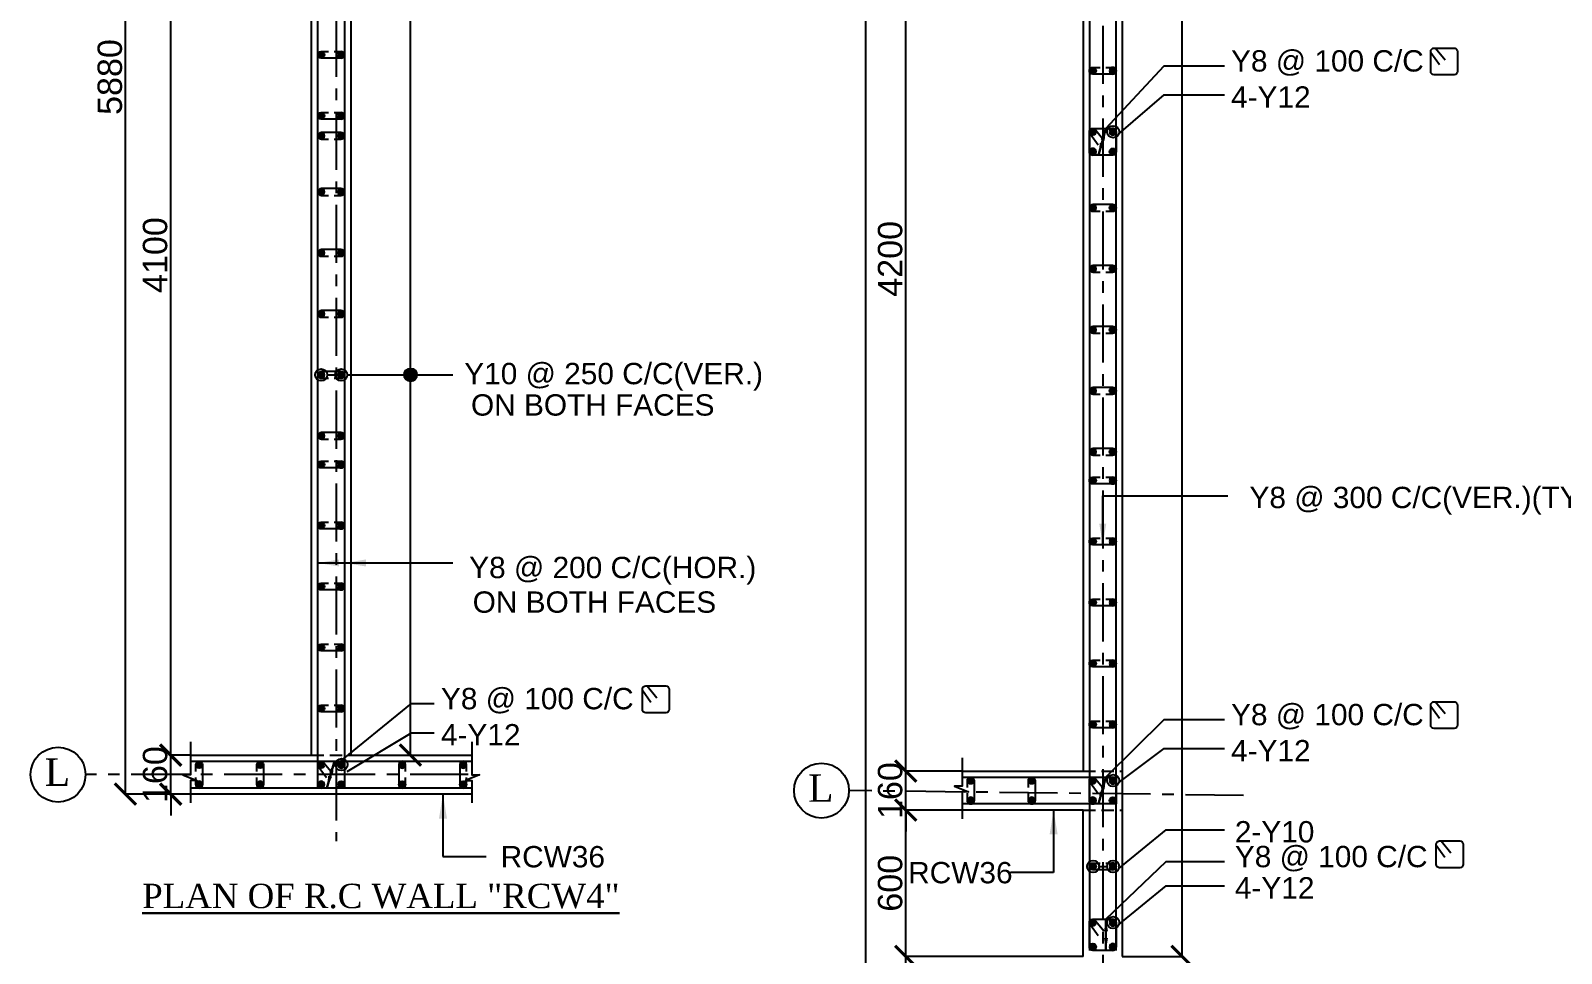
# Model space of a CAD drawing. Header units: inches. Extents: x 264820 to 395319, y -248151 to -162151.
# Drawn here: x 278285 to 303384, y -192159 to -177026 of the extents above; entities that cross this region are included whole.
import ezdxf
from ezdxf.enums import TextEntityAlignment as Align

# ---------------------------------------------------------------- set-up
doc = ezdxf.new("R2010")
doc.units = ezdxf.units.IN
doc.header["$MEASUREMENT"] = 0
doc.linetypes.add('CENTER', pattern=[50.8, 31.75, -6.35, 6.35, -6.35])
doc.linetypes.add('Hidden', pattern=[3, 2, -1])
for name, color, linetype in [('1', 8, 'Continuous'), ('5', 2, 'Continuous'), ('ARROW', 5, 'Continuous'), ('DIM', 251, 'Continuous'), ('GIRD CIR', 1, 'Continuous'), ('GIRD TEXT', 4, 'Continuous'), ('GRID', 8, 'CENTER'), ('LINKS', 3, 'Continuous'), ('SHEAR WALL', 6, 'Continuous'), ('STRRIUPS', 6, 'Continuous'), ('Ttxt', 3, 'Continuous')]:
    doc.layers.add(name, color=color, linetype=linetype)
doc.layers.add('Tex', color=3, linetype='Continuous', lineweight=13)
doc.layers.add('text', color=4, linetype='Continuous', lineweight=30)
doc.styles.add('Arial', font='arial.ttf', dxfattribs={"height": 400})
doc.styles.add('T200', font='sanss___.ttf', dxfattribs={"height": 250})
doc.styles.add('T400', font='romantic.ttf')
doc.dimstyles.new('SCALE-25', dxfattribs={"dimtxt": 400, "dimasz": 350, "dimexe": 0, "dimexo": 0, "dimgap": 50, "dimtad": 1, "dimdec": 0, "dimlfac": 0.25, "dimzin": 0, "dimdsep": 46, "dimtxsty": 'Arial', "dimblk": 'ARCHTICK', "dimcen": 0, "dimclrd": 5, "dimclre": 8, "dimclrt": 1, "dimadec": 0, "dimazin": 0, "dimtfac": 1, "dimtdec": 0, "dimtix": 1, "dimtmove": 2, "dimatfit": 3, "dimfxl": 0, "dimtolj": 1, "dimtzin": 0, "dimlwd": -1, "dimarcsym": 0})
doc.dimstyles.new('T200', dxfattribs={"dimtxt": 300, "dimasz": 150, "dimexe": 0, "dimexo": 0, "dimgap": 5, "dimtad": 1, "dimdec": 0, "dimrnd": 5, "dimzin": 0, "dimdsep": 46, "dimtxsty": 'T200', "dimblk": 'ARCHTICK', "dimcen": 300, "dimclrd": 5, "dimclre": 252, "dimclrt": 1, "dimadec": 0, "dimazin": 0, "dimtfac": 50, "dimtdec": 0, "dimtofl": 0, "dimtmove": 2, "dimatfit": 3, "dimfxl": 1, "dimtolj": 1, "dimtzin": 0, "dimarcsym": 2})

# ---------------------------------------------------------------- blocks, each defined once
blk = doc.blocks.new('R1')
at = {"layer": '5'}
h = blk.add_hatch(color=256, dxfattribs=at)
edge = h.paths.add_edge_path()
edge.add_arc((0, 0), 69.6, 0, 360)
at = {"layer": '5', "color": 6}
blk.add_circle((0, 0), 69.6, dxfattribs=at)
blk = doc.blocks.new('_ARCHTICK')
at = {"color": 0, "linetype": 'ByBlock', "const_width": 0.15}
blk.add_lwpolyline([(-0.5, -0.5), (0.5, 0.5)], dxfattribs=at)
blk = doc.blocks.new('A$C5C0C2414')
at = {"layer": 'STRRIUPS', "ltscale": 0.2}
for p, q in [((0, 0), (158, -194)), ((-81, -72), (61, -268))]:
    blk.add_line(p, q, dxfattribs=at)
blk.add_lwpolyline([(304, -440), (-26, -440, -0.414214), (-81, -385), (-81, -55, -0.414214), (-26, 0), (304, 0, -0.414214), (359, -55), (359, -385, -0.414214)], format="xyb", close=True, dxfattribs=at)
blk = doc.blocks.new('*D31')
at = {"layer": 'Defpoints', "color": 0}
for p in [(280582, -188907), (280907, -188907, 15), (280907, -189547, 15)]:
    blk.add_point(p, dxfattribs=at)
at = {"layer": 'DIM', "color": 5}
for p, q in [((280582, -188907), (280582, -188557)), ((280582, -189547), (280582, -188907)), ((280582, -189547), (280582, -189897))]:
    blk.add_line(p, q, dxfattribs=at)
at = {"layer": 'DIM', "color": 8, "lineweight": -2}
for p, q in [((280907, -188907), (280582, -188907)), ((280907, -189547), (280582, -189547))]:
    blk.add_line(p, q, dxfattribs=at)
at = {"layer": 'DIM', "color": 5, "xscale": 350, "yscale": 350, "zscale": 350}
for p, rotation in [((280582, -188907), 270), ((280582, -189547), 90)]:
    blk.add_blockref('_ARCHTICK', p, dxfattribs=dict(at, rotation=rotation))
at = {"layer": 'DIM', "color": 1, "insert": (280328, -189227), "char_height": 400, "attachment_point": 5, "rotation": 90, "style": 'Arial'}
blk.add_mtext('\\A1;160', dxfattribs=at)
blk = doc.blocks.new('ARCHTICK')
at = {"color": 0, "const_width": 0.15}
blk.add_lwpolyline([(-0.5, -0.5), (0.5, 0.5)], dxfattribs=at)
blk = doc.blocks.new('*D32')
at = {"layer": 'Defpoints', "color": 0}
for p in [(280582, -172507), (282894, -172507, 15), (280907, -188907, 15)]:
    blk.add_point(p, dxfattribs=at)
at = {"layer": 'DIM', "color": 8, "lineweight": -2}
for p, q in [((282894, -172507), (280582, -172507)), ((280907, -188907), (280582, -188907))]:
    blk.add_line(p, q, dxfattribs=at)
at = {"layer": 'DIM', "color": 5}
blk.add_line((280582, -188907), (280582, -172507), dxfattribs=at)
at = {"layer": 'DIM', "color": 5, "xscale": 350, "yscale": 350, "zscale": 350}
for p, rotation in [((280582, -172507), 90), ((280582, -188907), 270)]:
    blk.add_blockref('_ARCHTICK', p, dxfattribs=dict(at, rotation=rotation))
at = {"layer": 'DIM', "color": 1, "insert": (280328, -180707), "char_height": 400, "attachment_point": 5, "rotation": 90, "style": 'Arial'}
blk.add_mtext('\\A1;4100', dxfattribs=at)
blk = doc.blocks.new('*D34')
at = {"layer": 'Defpoints', "color": 0}
for p in [(279841, -166027), (280907, -166027), (280907, -189547, 14)]:
    blk.add_point(p, dxfattribs=at)
at = {"layer": 'DIM', "color": 8, "lineweight": -2}
for p, q in [((280907, -166027), (279841, -166027)), ((280907, -189547), (279841, -189547))]:
    blk.add_line(p, q, dxfattribs=at)
at = {"layer": 'DIM', "color": 5}
blk.add_line((279841, -189547), (279841, -166027), dxfattribs=at)
at = {"layer": 'DIM', "color": 5, "xscale": 350, "yscale": 350, "zscale": 350}
for p, rotation in [((279841, -166027), 90), ((279841, -189547), 270)]:
    blk.add_blockref('_ARCHTICK', p, dxfattribs=dict(at, rotation=rotation))
at = {"layer": 'DIM', "color": 1, "insert": (279586, -177787), "char_height": 400, "attachment_point": 5, "rotation": 90, "style": 'Arial'}
blk.add_mtext('\\A1;5880', dxfattribs=at)
blk = doc.blocks.new('*D36')
at = {"layer": 'Defpoints', "color": 0}
for p in [(283534, -172507, 0), (284514, -172507), (283534, -188907, 0)]:
    blk.add_point(p, dxfattribs=at)
at = {"layer": 'DIM', "color": 8, "lineweight": -2}
for p, q in [((283534, -172507), (284514, -172507)), ((283534, -188907), (284514, -188907))]:
    blk.add_line(p, q, dxfattribs=at)
at = {"layer": 'DIM', "color": 5}
blk.add_line((284514, -188907), (284514, -172507), dxfattribs=at)
at = {"layer": 'DIM', "color": 5, "xscale": 350, "yscale": 350, "zscale": 350}
for p, rotation in [((284514, -172507), 90), ((284514, -188907), 270)]:
    blk.add_blockref('_ARCHTICK', p, dxfattribs=dict(at, rotation=rotation))
blk = doc.blocks.new('*D44')
at = {"layer": 'Defpoints', "color": 0}
for p in [(291982, -166289), (293558, -166289, 59), (293558, -229689)]:
    blk.add_point(p, dxfattribs=at)
at = {"layer": 'DIM', "color": 8, "lineweight": -2}
for p, q in [((293558, -166289), (291982, -166289)), ((293558, -229689), (291982, -229689))]:
    blk.add_line(p, q, dxfattribs=at)
at = {"layer": 'DIM', "color": 5}
blk.add_line((291982, -229689), (291982, -166289), dxfattribs=at)
at = {"layer": 'DIM', "color": 5, "xscale": 350, "yscale": 350, "zscale": 350}
for p, rotation in [((291982, -166289), 90), ((291982, -229689), 270)]:
    blk.add_blockref('_ARCHTICK', p, dxfattribs=dict(at, rotation=rotation))
at = {"layer": 'DIM', "color": 1, "insert": (291727, -197989), "char_height": 400, "attachment_point": 5, "rotation": 90, "style": 'Arial'}
blk.add_mtext('\\A1;15850', dxfattribs=at)
blk = doc.blocks.new('*D54')
at = {"layer": 'Defpoints', "color": 0}
for p in [(292634, -192209), (295545, -192209, 59), (295545, -200209, 59)]:
    blk.add_point(p, dxfattribs=at)
at = {"layer": 'DIM', "color": 8, "lineweight": -2}
for p, q in [((295545, -192209), (292634, -192209)), ((295545, -200209), (292634, -200209))]:
    blk.add_line(p, q, dxfattribs=at)
at = {"layer": 'DIM', "color": 5}
blk.add_line((292634, -200209), (292634, -192209), dxfattribs=at)
at = {"layer": 'DIM', "color": 5, "xscale": 350, "yscale": 350, "zscale": 350}
for p, rotation in [((292634, -192209), 90), ((292634, -200209), 270)]:
    blk.add_blockref('_ARCHTICK', p, dxfattribs=dict(at, rotation=rotation))
at = {"layer": 'DIM', "color": 1, "insert": (292380, -196209), "char_height": 400, "attachment_point": 5, "rotation": 90, "style": 'Arial'}
blk.add_mtext('\\A1;2000', dxfattribs=at)
blk = doc.blocks.new('*D55')
at = {"layer": 'Defpoints', "color": 0}
for p in [(292634, -189809), (293558, -189809, 58), (295545, -192209, 59)]:
    blk.add_point(p, dxfattribs=at)
at = {"layer": 'DIM', "color": 8, "lineweight": -2}
for p, q in [((293558, -189809), (292634, -189809)), ((295545, -192209), (292634, -192209))]:
    blk.add_line(p, q, dxfattribs=at)
at = {"layer": 'DIM', "color": 5}
blk.add_line((292634, -192209), (292634, -189809), dxfattribs=at)
at = {"layer": 'DIM', "color": 5, "xscale": 350, "yscale": 350, "zscale": 350}
for p, rotation in [((292634, -189809), 90), ((292634, -192209), 270)]:
    blk.add_blockref('_ARCHTICK', p, dxfattribs=dict(at, rotation=rotation))
at = {"layer": 'DIM', "color": 1, "insert": (292380, -191009), "char_height": 400, "attachment_point": 5, "rotation": 90, "style": 'Arial'}
blk.add_mtext('\\A1;600', dxfattribs=at)
blk = doc.blocks.new('*D56')
at = {"layer": 'Defpoints', "color": 0}
for p in [(292634, -189169), (293558, -189169, 58), (293558, -189809, 58)]:
    blk.add_point(p, dxfattribs=at)
at = {"layer": 'DIM', "color": 5}
for p, q in [((292634, -189169), (292634, -188819)), ((292634, -189809), (292634, -189169)), ((292634, -189809), (292634, -190159))]:
    blk.add_line(p, q, dxfattribs=at)
at = {"layer": 'DIM', "color": 8, "lineweight": -2}
for p, q in [((293558, -189169), (292634, -189169)), ((293558, -189809), (292634, -189809))]:
    blk.add_line(p, q, dxfattribs=at)
at = {"layer": 'DIM', "color": 5, "xscale": 350, "yscale": 350, "zscale": 350}
for p, rotation in [((292634, -189169), 270), ((292634, -189809), 90)]:
    blk.add_blockref('_ARCHTICK', p, dxfattribs=dict(at, rotation=rotation))
at = {"layer": 'DIM', "color": 1, "insert": (292380, -189489), "char_height": 400, "attachment_point": 5, "rotation": 90, "style": 'Arial'}
blk.add_mtext('\\A1;160', dxfattribs=at)
blk = doc.blocks.new('*D57')
at = {"layer": 'Defpoints', "color": 0}
for p in [(292634, -172369), (295545, -172369, 59), (293558, -189169, 58)]:
    blk.add_point(p, dxfattribs=at)
at = {"layer": 'DIM', "color": 8, "lineweight": -2}
for p, q in [((295545, -172369), (292634, -172369)), ((293558, -189169), (292634, -189169))]:
    blk.add_line(p, q, dxfattribs=at)
at = {"layer": 'DIM', "color": 5}
blk.add_line((292634, -189169), (292634, -172369), dxfattribs=at)
at = {"layer": 'DIM', "color": 5, "xscale": 350, "yscale": 350, "zscale": 350}
for p, rotation in [((292634, -172369), 90), ((292634, -189169), 270)]:
    blk.add_blockref('_ARCHTICK', p, dxfattribs=dict(at, rotation=rotation))
at = {"layer": 'DIM', "color": 1, "insert": (292380, -180769), "char_height": 400, "attachment_point": 5, "rotation": 90, "style": 'Arial'}
blk.add_mtext('\\A1;4200', dxfattribs=at)
blk = doc.blocks.new('*D60')
at = {"layer": 'Defpoints', "color": 0}
for p in [(296185, -167489), (297165, -167489), (296185, -192209)]:
    blk.add_point(p, dxfattribs=at)
at = {"layer": 'DIM', "color": 8, "lineweight": -2}
for p, q in [((296185, -167489), (297165, -167489)), ((296185, -192209), (297165, -192209))]:
    blk.add_line(p, q, dxfattribs=at)
at = {"layer": 'DIM', "color": 5}
blk.add_line((297165, -192209), (297165, -167489), dxfattribs=at)
at = {"layer": 'DIM', "color": 5, "xscale": 350, "yscale": 350, "zscale": 350}
for p, rotation in [((297165, -167489), 90), ((297165, -192209), 270)]:
    blk.add_blockref('_ARCHTICK', p, dxfattribs=dict(at, rotation=rotation))

msp = doc.modelspace()

# ---------------------------------------------------------------- hatches: boundary and pattern name
at = {"layer": 'ARROW'}
h = msp.add_hatch(color=256, dxfattribs=at)
edge = h.paths.add_edge_path()
edge.add_arc((284514.4, -182671.6), 106, 0, 360)

# ---------------------------------------------------------------- linework, layer by layer
at = {"layer": '1', "linetype": 'Hidden', "ltscale": 100}
for p, q in [((282893.5, -188907.3, 14.7), (283533.5, -188907.3, 14.7)), ((295545, -189168.9, 59), (296185, -189168.9, 59)), ((295545, -189808.9, 59), (296185, -189808.9, 59))]:
    msp.add_line(p, q, dxfattribs=at)
at = {"layer": '1'}
for points, elevation in [([(280907, -188690), (280907, -189232.5), (280782.6, -189232.5), (281012.6, -189326), (280907, -189326), (280907, -189691.7)], 14.2), ([(285520.1, -188690), (285520.1, -189232.5), (285644.4, -189232.5), (285414.4, -189326), (285520.1, -189326), (285520.1, -189691.7)], 14.2), ([(293558.4, -188951.5), (293558.4, -189414.1), (293434.1, -189414.1), (293664, -189507.6), (293558.4, -189507.6), (293558.4, -189953.3)], 58.4)]:
    msp.add_lwpolyline(points, dxfattribs=dict(at, elevation=elevation))
at = {"layer": '5'}
for points, elevation in [([(295645, -167468.9), (295645, -192108.9)], 59), ([(296085, -192108.9), (296085, -167468.9)], 59), ([(283433.5, -172607.3), (283433.5, -189447.3), (282993.5, -189447.3), (282993.5, -172607.3)], 14.7), ([(280907, -189007.3), (285520.1, -189007.3)], 14.7), ([(285520.1, -189447.3), (280907, -189447.3)], 14.7), ([(293558.4, -189268.9), (296085, -189268.9), (296085, -189708.9), (293558.4, -189708.9)], 59)]:
    msp.add_lwpolyline(points, dxfattribs=dict(at, elevation=elevation))
at = {"layer": 'ARROW'}
for p, q in [((283148.4, -182671.6, 14.7), (283279.3, -182671.6, 14.7)), ((295804.2, -190733.9, 59), (295935.8, -190733.9, 59))]:
    msp.add_line(p, q, dxfattribs=at)
for points, elevation in [([(295917.2, -178628.9), (296870.7, -177604.7), (297860.9, -177604.7)], 59), ([(296127.4, -178718.8), (296870.7, -178081.1), (297860.9, -178081.1)], 59), ([(283476.4, -182671.6), (285209.4, -182671.6)], 14.7), ([(283265.8, -189087.3), (284528.2, -188063.2), (284900.1, -188063.2)], 14.8), ([(295917.2, -189268.9), (296870.7, -188324.7), (297860.9, -188324.7)], 59), ([(283475.9, -189177.2), (284528.2, -188539.5), (284900.1, -188539.5)], 14.8), ([(296127.4, -189358.8), (296870.7, -188801.1), (297860.9, -188801.1)], 59), ([(296126.7, -190768.1), (296905.4, -190130.4), (297860.2, -190130.4)], 59), ([(295917.2, -191597.5), (296906.1, -190653.3), (297860.8, -190653.3)], 59), ([(296127.4, -191687.4), (296906.1, -191049.7), (297860.8, -191049.7)], 59)]:
    msp.add_lwpolyline(points, dxfattribs=dict(at, elevation=elevation))
for centre, radius in [((296035, -178684.6, 59), 98.5), ((283049.8, -182671.6, 14.7), 98.5), ((283377.8, -182671.6, 14.7), 98.5), ((284514.4, -182671.6, 14.7), 106), ((283383.5, -189063, 14.8), 98.5), ((296035, -189324.6, 59), 98.5), ((295705.7, -190733.9, 59), 98.5), ((296034.3, -190733.9, 59), 98.5), ((296035, -191653.2, 59), 98.5)]:
    msp.add_circle(centre, radius, dxfattribs=at)
at = {"layer": 'GIRD CIR'}
for centre in [(278735.4, -189227.3, 14.7), (291252.2, -189488.9, 58.4)]:
    msp.add_circle(centre, 450, dxfattribs=at)
at = {"layer": 'GRID', "ltscale": 30}
for p, q in [((283293.5, -164641.7, 14.7), (283293.5, -190317.5, 14.7)), ((295865, -164753.2, 59), (295865, -230727.8, 59)), ((285460.5, -189227.3, 14.7), (279185.4, -189227.3, 14.7)), ((298171.5, -189568.9, 59), (291702.2, -189488.9, 59))]:
    msp.add_line(p, q, dxfattribs=at)
at = {"layer": 'LINKS'}
for points, elevation in [([(283265.2, -177367.3), (283377.8, -177367.3, -1), (283377.8, -177478.7), (283049.2, -177478.7, -1), (283049.2, -177367.3), (283168.7, -177367.3)], 14.7), ([(295916.7, -177628.9), (296029.3, -177628.9, -1), (296029.3, -177740.2), (295700.7, -177740.2, -1), (295700.7, -177628.9), (295820.2, -177628.9)], 59), ([(283265.2, -178367.3), (283377.8, -178367.3, -1), (283377.8, -178478.7), (283049.2, -178478.7, -1), (283049.2, -178367.3), (283168.7, -178367.3)], 14.7), ([(283265.2, -178807.3), (283377.8, -178807.3, 1), (283377.8, -178695.9), (283049.2, -178695.9, 1), (283049.2, -178807.3), (283168.7, -178807.3)], 14.7), ([(283265.2, -179727.3), (283377.8, -179727.3, 1), (283377.8, -179615.9), (283049.2, -179615.9, 1), (283049.2, -179727.3), (283168.7, -179727.3)], 14.7), ([(295916.7, -179988.9), (296029.3, -179988.9, 1), (296029.3, -179877.5), (295700.7, -179877.5, 1), (295700.7, -179988.9), (295820.2, -179988.9)], 59), ([(283265.2, -180727.3), (283377.8, -180727.3, 1), (283377.8, -180615.9), (283049.2, -180615.9, 1), (283049.2, -180727.3), (283168.7, -180727.3)], 14.7), ([(295916.7, -180988.9), (296029.3, -180988.9, 1), (296029.3, -180877.5), (295700.7, -180877.5, 1), (295700.7, -180988.9), (295820.2, -180988.9)], 59), ([(283265.2, -181727.3), (283377.8, -181727.3, 1), (283377.8, -181615.9), (283049.2, -181615.9, 1), (283049.2, -181727.3), (283168.7, -181727.3)], 14.7), ([(295916.7, -181988.9), (296029.3, -181988.9, 1), (296029.3, -181877.5), (295700.7, -181877.5, 1), (295700.7, -181988.9), (295820.2, -181988.9)], 59), ([(283265.2, -182727.3), (283377.8, -182727.3, 1), (283377.8, -182615.9), (283049.2, -182615.9, 1), (283049.2, -182727.3), (283168.7, -182727.3)], 14.7), ([(295916.7, -182988.9), (296029.3, -182988.9, 1), (296029.3, -182877.5), (295700.7, -182877.5, 1), (295700.7, -182988.9), (295820.2, -182988.9)], 59), ([(283265.2, -183727.3), (283377.8, -183727.3, 1), (283377.8, -183615.9), (283049.2, -183615.9, 1), (283049.2, -183727.3), (283168.7, -183727.3)], 14.7), ([(295916.7, -183988.9), (296029.3, -183988.9, 1), (296029.3, -183877.5), (295700.7, -183877.5, 1), (295700.7, -183988.9), (295820.2, -183988.9)], 59), ([(283265.2, -184087.3), (283377.8, -184087.3, -1), (283377.8, -184198.7), (283049.2, -184198.7, -1), (283049.2, -184087.3), (283168.7, -184087.3)], 14.7), ([(295916.7, -184348.9), (296029.3, -184348.9, -1), (296029.3, -184460.2), (295700.7, -184460.2, -1), (295700.7, -184348.9), (295820.2, -184348.9)], 59), ([(283265.2, -185087.3), (283377.8, -185087.3, -1), (283377.8, -185198.7), (283049.2, -185198.7, -1), (283049.2, -185087.3), (283168.7, -185087.3)], 14.7), ([(295916.7, -185348.9), (296029.3, -185348.9, -1), (296029.3, -185460.2), (295700.7, -185460.2, -1), (295700.7, -185348.9), (295820.2, -185348.9)], 59), ([(283265.2, -186087.3), (283377.8, -186087.3, -1), (283377.8, -186198.7), (283049.2, -186198.7, -1), (283049.2, -186087.3), (283168.7, -186087.3)], 14.7), ([(295916.7, -186348.9), (296029.3, -186348.9, -1), (296029.3, -186460.2), (295700.7, -186460.2, -1), (295700.7, -186348.9), (295820.2, -186348.9)], 59), ([(283265.2, -187087.3), (283377.8, -187087.3, -1), (283377.8, -187198.7), (283049.2, -187198.7, -1), (283049.2, -187087.3), (283168.7, -187087.3)], 14.7), ([(295916.7, -187348.9), (296029.3, -187348.9, -1), (296029.3, -187460.2), (295700.7, -187460.2, -1), (295700.7, -187348.9), (295820.2, -187348.9)], 59), ([(283265.2, -188087.3), (283377.8, -188087.3, -1), (283377.8, -188198.7), (283049.2, -188198.7, -1), (283049.2, -188087.3), (283168.7, -188087.3)], 14.7), ([(295916.7, -188348.9), (296029.3, -188348.9, -1), (296029.3, -188460.2), (295700.7, -188460.2, -1), (295700.7, -188348.9), (295820.2, -188348.9)], 59), ([(280993.5, -189175.6), (280993.5, -189063, -1), (281104.9, -189063), (281104.9, -189391.6, -1), (280993.5, -189391.6), (280993.5, -189272.1)], 14.8), ([(281993.5, -189175.6), (281993.5, -189063, -1), (282104.9, -189063), (282104.9, -189391.6, -1), (281993.5, -189391.6), (281993.5, -189272.1)], 14.8), ([(284433.5, -189175.6), (284433.5, -189063, 1), (284322.1, -189063), (284322.1, -189391.6, 1), (284433.5, -189391.6), (284433.5, -189272.1)], 14.8), ([(285433.5, -189175.6), (285433.5, -189063, 1), (285322.1, -189063), (285322.1, -189391.6, 1), (285433.5, -189391.6), (285433.5, -189272.1)], 14.8), ([(293645, -189437.2), (293645, -189324.6, -1), (293756.4, -189324.6), (293756.4, -189653.2, -1), (293645, -189653.2), (293645, -189533.7)], 59), ([(294645, -189437.2), (294645, -189324.6, -1), (294756.4, -189324.6), (294756.4, -189653.2, -1), (294645, -189653.2), (294645, -189533.7)], 59), ([(295916.7, -190677.5), (296029.3, -190677.5, -1), (296029.3, -190788.9), (295700.7, -190788.9, -1), (295700.7, -190677.5), (295820.2, -190677.5)], 59)]:
    msp.add_lwpolyline(points, format="xyb", dxfattribs=dict(at, elevation=elevation))
at = {"layer": 'SHEAR WALL', "color": 4}
for points, elevation in [([(295545, -172368.9), (295545, -189168.9)], 59), ([(296185, -172368.9), (296185, -192208.9)], 59), ([(282893.5, -188907.3), (282893.5, -172507.3)], 14.7), ([(283533.5, -172507.3), (283533.5, -188907.3)], 14.7), ([(280907, -188907.3), (282893.5, -188907.3)], 14.7), ([(283533.5, -188907.3), (285520.1, -188907.3)], 14.7), ([(293558.4, -189168.9), (295545, -189168.9)], 59), ([(285520.1, -189547.3), (280907, -189547.3)], 14.7), ([(295545, -189808.9), (293558.4, -189808.9)], 59), ([(295545, -192208.9), (295545, -189808.9)], 59)]:
    msp.add_lwpolyline(points, dxfattribs=dict(at, elevation=elevation))
at = {"layer": 'STRRIUPS', "ltscale": 0.2}
for p, q in [((295750.9, -178659.8, 59), (295884, -178822.6, 59)), ((295662, -178724.3, 59), (295786.7, -178897.3, 59)), ((283010.6, -189102.8, 14.7), (283135.3, -189275.7, 14.7)), ((283099.4, -189038.2, 14.7), (283232.5, -189201, 14.7)), ((295662, -189364.3, 59), (295786.7, -189537.3, 59)), ((295750.9, -189299.8, 59), (295884, -189462.6, 59)), ((295662, -191692.9, 59), (295786.7, -191865.9, 59)), ((295750.9, -191628.4, 59), (295884, -191791.2, 59))]:
    msp.add_line(p, q, dxfattribs=at)
for points, elevation in [([(296030, -179068.9), (295700, -179068.9, -0.4142136), (295645, -179013.9), (295645, -178683.9, -0.4142136), (295700, -178628.9), (296030, -178628.9, -0.4142136), (296085, -178683.9), (296085, -179013.9, -0.4142136)], 59), ([(283378.5, -189447.3), (283048.5, -189447.3, -0.4142136), (282993.5, -189392.3), (282993.5, -189062.3, -0.4142136), (283048.5, -189007.3), (283378.5, -189007.3, -0.4142136), (283433.5, -189062.3), (283433.5, -189392.3, -0.4142136)], 14.7), ([(296030, -189708.9), (295700, -189708.9, -0.4142136), (295645, -189653.9), (295645, -189323.9, -0.4142136), (295700, -189268.9), (296030, -189268.9, -0.4142136), (296085, -189323.9), (296085, -189653.9, -0.4142136)], 59), ([(295700, -191597.5), (296030, -191597.5, -0.4142136), (296085, -191652.5), (296085, -192053.9, -0.4142136), (296030, -192108.9), (295700, -192108.9, -0.4142136), (295645, -192053.9), (295645, -191652.5, -0.4142136)], 59)]:
    msp.add_lwpolyline(points, format="xyb", close=True, dxfattribs=dict(at, elevation=elevation))

# ---------------------------------------------------------------- block references
at = {"layer": '5', "yscale": 0.8000000000465661, "zscale": 0.8000000000465661}
for p, xscale, rotation in [((283049.2, -177423, 14.7), 0.8000000000465661, 90.00000000000001), ((283377.8, -177423, 14.7), -0.8000000000465661, 270), ((295700.7, -177684.6, 59), 0.8000000000465661, 90.00000000000001), ((296029.3, -177684.6, 59), -0.8000000000465661, 270), ((283049.2, -178423, 14.7), 0.8000000000465661, 90.00000000000001), ((283377.8, -178423, 14.7), -0.8000000000465661, 270), ((283049.2, -178751.6, 14.7), -0.8000000000465661, 90), ((283377.8, -178751.6, 14.7), 0.8000000000465661, 270), ((295700.7, -178684.6, 59), 0.8000000000465661, 90.00000000000001), ((296029.3, -178684.6, 59), -0.8000000000465661, 270), ((295700.7, -179013.2, 59), -0.8000000000465661, 90), ((296029.3, -179013.2, 59), 0.8000000000465661, 270), ((283049.2, -179671.6, 14.7), -0.8000000000465661, 90), ((283377.8, -179671.6, 14.7), 0.8000000000465661, 270), ((295700.7, -179933.2, 59), -0.8000000000465661, 90), ((296029.3, -179933.2, 59), 0.8000000000465661, 270), ((283049.2, -180671.6, 14.7), -0.8000000000465661, 90), ((283377.8, -180671.6, 14.7), 0.8000000000465661, 270), ((295700.7, -180933.2, 59), -0.8000000000465661, 90), ((296029.3, -180933.2, 59), 0.8000000000465661, 270), ((283049.2, -181671.6, 14.7), -0.8000000000465661, 90), ((283377.8, -181671.6, 14.7), 0.8000000000465661, 270), ((295700.7, -181933.2, 59), -0.8000000000465661, 90), ((296029.3, -181933.2, 59), 0.8000000000465661, 270), ((283049.2, -182671.6, 14.7), -0.8000000000465661, 90), ((283377.8, -182671.6, 14.7), 0.8000000000465661, 270), ((295700.7, -182933.2, 59), -0.8000000000465661, 90), ((296029.3, -182933.2, 59), 0.8000000000465661, 270), ((283049.2, -183671.6, 14.7), -0.8000000000465661, 90), ((283377.8, -183671.6, 14.7), 0.8000000000465661, 270), ((295700.7, -183933.2, 59), -0.8000000000465661, 90), ((296029.3, -183933.2, 59), 0.8000000000465661, 270), ((283049.2, -184143, 14.7), 0.8000000000465661, 90.00000000000001), ((283377.8, -184143, 14.7), -0.8000000000465661, 270), ((295700.7, -184404.6, 59), 0.8000000000465661, 90.00000000000001), ((296029.3, -184404.6, 59), -0.8000000000465661, 270), ((283049.2, -185143, 14.7), 0.8000000000465661, 90.00000000000001), ((283377.8, -185143, 14.7), -0.8000000000465661, 270), ((295700.7, -185404.6, 59), 0.8000000000465661, 90.00000000000001), ((296029.3, -185404.6, 59), -0.8000000000465661, 270), ((283049.2, -186143, 14.7), 0.8000000000465661, 90.00000000000001), ((283377.8, -186143, 14.7), -0.8000000000465661, 270), ((295700.7, -186404.6, 59), 0.8000000000465661, 90.00000000000001), ((296029.3, -186404.6, 59), -0.8000000000465661, 270), ((283049.2, -187143, 14.7), 0.8000000000465661, 90.00000000000001), ((283377.8, -187143, 14.7), -0.8000000000465661, 270), ((295700.7, -187404.6, 59), 0.8000000000465661, 90.00000000000001), ((296029.3, -187404.6, 59), -0.8000000000465661, 270), ((283049.2, -188143, 14.7), 0.8000000000465661, 90.00000000000001), ((283377.8, -188143, 14.7), -0.8000000000465661, 270), ((295700.7, -188404.6, 59), 0.8000000000465661, 90.00000000000001), ((296029.3, -188404.6, 59), -0.8000000000465661, 270), ((281049.2, -189063, 14.8), 0.8000000000465661, 90.00000000000001), ((282049.2, -189063, 14.8), 0.8000000000465661, 90.00000000000001), ((283049.2, -189063, 14.7), 0.8000000000465661, 90.00000000000001), ((283377.8, -189063, 14.7), -0.8000000000465661, 270), ((284377.8, -189063, 14.8), -0.8000000000465661, 270), ((285377.8, -189063, 14.8), -0.8000000000465661, 270), ((281049.2, -189391.6, 14.8), -0.8000000000465661, 90), ((282049.2, -189391.6, 14.8), -0.8000000000465661, 90), ((283049.2, -189391.6, 14.7), -0.8000000000465661, 90), ((283377.8, -189391.6, 14.7), 0.8000000000465661, 270), ((284377.8, -189391.6, 14.8), 0.8000000000465661, 270), ((285377.8, -189391.6, 14.8), 0.8000000000465661, 270), ((293700.7, -189324.6, 59), 0.8000000000465661, 90.00000000000001), ((294700.7, -189324.6, 59), 0.8000000000465661, 90.00000000000001), ((295700.7, -189324.6, 59), 0.8000000000465661, 90.00000000000001), ((296029.3, -189324.6, 59), -0.8000000000465661, 270), ((293700.7, -189653.2, 59), -0.8000000000465661, 90), ((294700.7, -189653.2, 59), -0.8000000000465661, 90), ((295700.7, -189653.2, 59), -0.8000000000465661, 90), ((296029.3, -189653.2, 59), 0.8000000000465661, 270), ((295700.7, -190733.2, 59), 0.8000000000465661, 90.00000000000001), ((296029.3, -190733.2, 59), -0.8000000000465661, 270), ((295700.7, -191653.2, 59), 0.8000000000465661, 90.00000000000001), ((296029.3, -191653.2, 59), -0.8000000000465661, 270), ((295700.7, -192053.2, 59), 0.8000000000465661, 90.00000000000001), ((296029.3, -192053.2, 59), -0.8000000000465661, 270)]:
    msp.add_blockref('R1', p, dxfattribs=dict(at, xscale=xscale, rotation=rotation))
at = {"layer": 'STRRIUPS'}
for p in [(301322.4, -177311.5, 0), (288396.3, -187772.6, 14.7), (301322.4, -188031.5), (301413.7, -190314.1)]:
    msp.add_blockref('A$C5C0C2414', p, dxfattribs=at)

# ---------------------------------------------------------------- texts
at = {"layer": 'GIRD TEXT', "ltscale": 7, "style": 'T400'}
for p in [(278518.1, -189411.7), (291035, -189673.3)]:
    msp.add_text('L', height=450, dxfattribs=at).set_placement(p)
at = {"layer": 'Tex', "style": 'Arial'}
for p in [(285992, -190748), (292674.2, -191009.6)]:
    msp.add_text('RCW36', height=350, dxfattribs=at).set_placement(p)
at = {"layer": 'text', "color": 4, "style": 'T400'}
msp.add_text('%%UPLAN OF R.C WALL "RCW4"', height=400, dxfattribs=at).set_placement((284028.8, -191536.7), align=Align.BOTTOM_CENTER)
at = {"layer": 'Ttxt', "color": 4, "style": 'Arial'}
for s, p in [('Y8 @ 100 C/C', (297968, -177697.3)), ('4-Y12', (297968, -178290.2)), ('Y10 @ 250 C/C(VER.)', (285395.8, -182825.1)), ('Y8 @ 300 C/C(VER.)(TYP.,)', (298270.6, -184856.9)), ('Y8 @ 200 C/C(HOR.)', (285476.7, -186005.4)), ('Y8 @ 100 C/C', (285013.3, -188155.7)), ('Y8 @ 100 C/C', (297968, -188417.3)), ('4-Y12', (285013.3, -188748.6)), ('4-Y12', (297968, -189010.2)), ('2-Y10', (298030.1, -190339.5)), ('Y8 @ 100 C/C', (298030.7, -190745.9)), ('4-Y12', (298030.7, -191258.8))]:
    msp.add_text(s, height=350, dxfattribs=at).set_placement(p)
at = {"layer": 'Ttxt', "color": 6, "style": 'Arial'}
for p in [(285505.6, -183339.8), (285533.3, -186572.6)]:
    msp.add_text('ON BOTH FACES', height=350, dxfattribs=at).set_placement(p)

# ---------------------------------------------------------------- dimensions: what is measured, and where the dimension line sits
at = {"layer": 'DIM', "color": 1}
for base, p1, p2, picture, middle in [((279840.7, -166027.3), (280907, -189547.3, 14.2), (280907, -166027.3), '*D34', (279586.5, -177787.3)), ((292633.7, -172368.9), (293558.4, -189168.9, 58.4), (295545, -172368.9, 59), '*D57', (292379.5, -180768.9)), ((280582.1, -172507.3), (280907, -188907.3, 14.7), (282893.5, -172507.3, 14.7), '*D32', (280327.8, -180707.3)), ((292633.7, -189168.9), (293558.4, -189808.9, 58.4), (293558.4, -189168.9, 58.4), '*D56', (292379.5, -189488.9)), ((292633.7, -189808.9), (295545, -192208.9, 59), (293558.4, -189808.9, 58.4), '*D55', (292379.5, -191008.9)), ((292633.7, -192208.9), (295545, -200208.9, 59), (295545, -192208.9, 59), '*D54', (292379.5, -196208.9))]:
    dim = msp.add_linear_dim(base=base, p1=p1, p2=p2, angle=90, dimstyle='SCALE-25', override={"dimldrblk": 'ARCHTICK'}, dxfattribs=at)
    dim.commit()
    dim.dimension.update_dxf_attribs({"geometry": picture, "text_midpoint": middle})
at = {"layer": 'DIM'}
for base, p1, p2, picture, middle in [((291981.5, -166288.9), (293558.4, -229688.9), (293558.4, -166288.9, 59), '*D44', (291727.3, -197988.9)), ((280582.1, -188907.3), (280907, -189547.3, 14.7), (280907, -188907.3, 14.7), '*D31', (280327.8, -189227.3))]:
    dim = msp.add_linear_dim(base=base, p1=p1, p2=p2, angle=90, dimstyle='SCALE-25', override={"dimldrblk": 'ARCHTICK'}, dxfattribs=at)
    dim.commit()
    dim.dimension.update_dxf_attribs({"geometry": picture, "text_midpoint": middle})
for base, p1, p2, picture, middle in [((297165.2, -167488.9, 59), (296185, -192208.9, 59), (296185, -167488.9, 59), '*D60', (297165.2, -179848.9, 59)), ((284513.7, -172507.3, 14.7), (283533.5, -188907.3, 14.7), (283533.5, -172507.3, 14.7), '*D36', (284513.7, -180707.3, 14.7))]:
    dim = msp.add_linear_dim(base=base, p1=p1, p2=p2, angle=90, text=' ', dimstyle='SCALE-25', override={"dimldrblk": 'ARCHTICK'}, dxfattribs=at)
    dim.commit()
    dim.dimension.update_dxf_attribs({"geometry": picture, "text_midpoint": middle})

# ---------------------------------------------------------------- leaders
at = {"layer": 'ARROW'}
for points, override in [([(295793.6, -179068.9, 59), (295917.2, -178628.9, 59)], {"dimasz": 200, "dimtad": 0}), ([(295917.2, -178628.9, 59), (295793.6, -179068.9, 59)], {"dimasz": 200, "dimtad": 0}), ([(295865, -185460.2, 59), (295865, -184652.6, 59), (297916.9, -184652.6, 59)], {"dimasz": 350, "dimtad": 0}), ([(282994.1, -185756.4, 14.7), (285210, -185756.4, 14.7)], {"dimasz": 350, "dimgap": 5, "dimtad": 0}), ([(283434.1, -185756.4, 14.7), (285210, -185756.4, 14.7)], {"dimasz": 350, "dimgap": 5, "dimtad": 0}), ([(283142.1, -189447.3, 14.7), (283265.8, -189007.3, 14.7)], {"dimasz": 200, "dimtad": 0}), ([(283265.8, -189007.3, 14.7), (283142.1, -189447.3, 14.7)], {"dimasz": 200, "dimtad": 0}), ([(295793.6, -189708.9, 59), (295917.2, -189268.9, 59)], {"dimasz": 200, "dimtad": 0}), ([(295917.2, -189268.9, 59), (295793.6, -189708.9, 59)], {"dimasz": 200, "dimtad": 0}), ([(295917.2, -192108.5, 59), (295917.2, -191597.5, 59)], {"dimasz": 200, "dimtad": 0}), ([(295917.2, -191597.5, 59), (295917.2, -192108.5, 59)], {"dimasz": 200, "dimtad": 0})]:
    msp.add_leader(points, dimstyle='T200', override=override, dxfattribs=at)
at = {"layer": 'ARROW', "linetype": 'Continuous'}
for points in [[(285046.5, -189547.3, 14.8), (285046.5, -190570.8, 14.8), (285754.2, -190570.8, 14.8)], [(295058.4, -189808.9, 59), (295058.4, -190832.4, 59), (294350.7, -190832.4, 59)]]:
    msp.add_leader(points, dimstyle='SCALE-25', override={"dimasz": 400}, dxfattribs=at)

doc.saveas('drawing.dxf')
